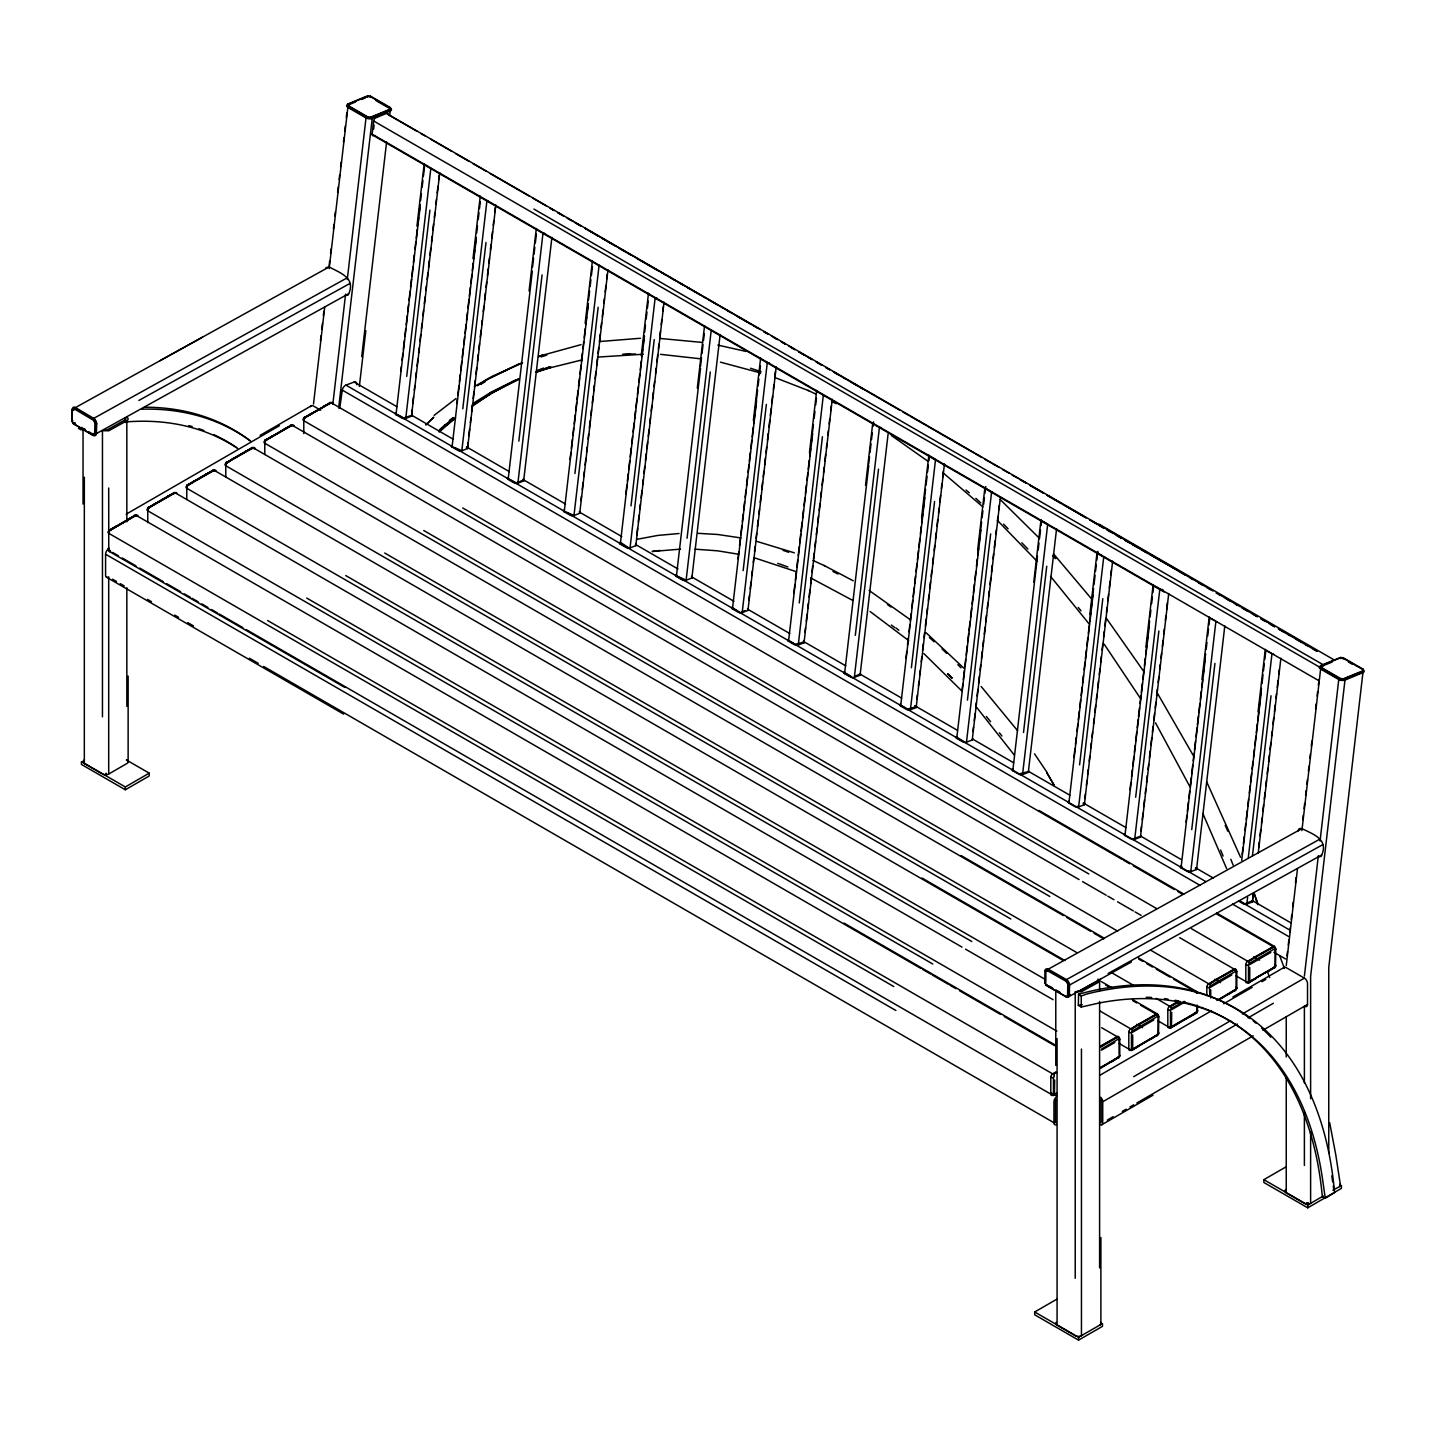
<?xml version="1.0" encoding="UTF-8"?>
<svg xmlns="http://www.w3.org/2000/svg" width="1436" height="1436" viewBox="0 0 1436 1436"><rect width="100%" height="100%" fill="white"/><g stroke="black" fill="none" stroke-linecap="round" stroke-linejoin="round"><path stroke-width="1.5" d="M1044.762 982.852L1044.941 971.023L1047.418 969.605L1067.307 981.039L1068.743 983.588L1068.563 995.417L1066.104 996.835L1046.216 985.401L1044.762 982.852L1045.749 982.314L1045.929 970.485M1067.594 995.974L1067.774 984.127L1066.338 981.578L1067.307 981.039M1045.121 971.059L1045.372 969.838A4.416 2.603 61 0 1 1048.298 969.21L1066.445 979.621A4.416 2.603 61 0 1 1069.515 985.06L1069.353 994.843A4.416 2.603 61 0 1 1066.194 996.692L1048.047 986.281A4.416 2.603 61 0 1 1044.977 980.842M75.462 409.368L75.498 407.555L329.095 266.97C341.553 273.522 356.325 278.351 348.176 295.008L344.927 295.726M1078.58 994.143L1081.254 995.992L1086.926 993.981A482.693 278.692 -60 0 1 1334.565 1192.616L1325.266 1198.27L1322.538 1179.171A468.908 270.722 -60 0 0 1098.073 1003.225L1081.254 1007.049L1078.328 1005.362L1078.58 994.143L1084.234 992.725A482.352 278.494 -60 0 1 1250.271 1018.645M1099.814 1046.629L1117.1 1036.648A2.764 1.598 -60 0 1 1119.057 1037.779A2.764 1.598 0 0 1 1119.757 1039.323L1119.757 1056.214L1099.85 1068.007M1132.699 1034.961L1132.699 1049.034L1131.46 1049.447A2.764 1.598 0 0 1 1128.804 1049.034L1128.804 1032.161A2.764 1.598 -60 0 1 1130.76 1028.768L1156.106 1014.139A2.764 1.598 -60 0 1 1158.062 1015.27A2.764 1.598 0 0 1 1158.78 1016.796L1158.493 1034.082L1130.76 1050.165A2.764 1.598 -60 0 1 1128.804 1049.034L1119.093 1043.433M1206.814 995.561L1206.814 987.106A2.764 1.598 -60 0 1 1208.771 983.732L1234.116 969.085A2.764 1.598 -60 0 1 1236.073 970.215A2.764 1.598 0 0 1 1236.791 971.759L1236.791 988.65L1216.866 1000.461M1249.733 967.397L1249.733 981.488L1248.494 981.901A2.764 1.598 0 0 1 1245.82 981.488L1245.82 964.597A2.764 1.598 -60 0 1 1247.776 961.205L1273.14 946.575A2.764 1.598 -60 0 1 1275.078 947.706A2.764 1.598 0 0 1 1275.796 949.232L1275.527 966.518L1247.776 982.601A2.764 1.598 -60 0 1 1245.82 981.488L1236.109 975.87M72.213 420.497L72.321 409.332L74.636 407.968L94.525 419.797L95.943 422.363L95.584 434.103L93.089 435.449L73.218 423.62L71.8 421.053L72.159 409.332L73.128 408.793M74.008 409.673A2.208 1.292 61 0 0 73.882 410.265L72.321 409.332A4.416 2.603 61 0 1 75.498 407.555L93.681 418.379A4.416 2.603 61 0 1 96.697 423.835L96.392 433.546A4.416 2.603 61 0 1 93.16 435.305L75.031 424.517L75.085 422.705M93.16 435.305L93.214 433.493M94.614 434.641L94.956 422.902L93.555 420.335L73.667 408.506L74.636 407.968M246.382 629.668L1050.793 1094.088A2.764 1.598 0 0 0 1053.45 1094.501L1053.45 1077.61A2.764 1.598 0 0 1 1050.793 1077.197L1050.793 1094.088A2.764 1.598 -60 0 0 1052.732 1095.219L1053.234 1095.417A2.764 1.598 60 0 0 1054.419 1095.058L1054.688 1080.016M1131.46 1049.447L1131.46 1032.556A2.764 1.598 0 0 1 1128.804 1032.161M1158.098 1020.906L1167.809 1026.525A2.764 1.598 0 0 0 1170.484 1026.937L1170.484 1010.047A2.764 1.598 0 0 1 1167.809 1009.634L1167.809 1026.525A2.764 1.598 -60 0 0 1169.766 1027.655L1170.268 1027.871A2.764 1.598 60 0 0 1171.453 1027.494L1177.897 1023.635M1248.494 981.901L1248.494 965.01A2.764 1.598 0 0 1 1245.82 964.597M1164.111 591.991L373.791 135.702A2.764 1.598 -60 0 1 372.139 134.122L373.629 120.983A2.764 1.598 -60 0 1 375.837 117.806L386.464 113.39A2.764 1.598 -60 0 1 388.025 113.965M373.593 129.348L374.096 124.968M1317.997 857.112L1321.21 856.305C1329.054 839.593 1314.586 834.872 1301.896 828.608L1299.49 828.518L1297.803 830.977M320.461 340.565L321.018 335.737M321.79 329.059L322.454 323.387M323.351 315.705L323.854 311.253M329.167 265.409L329.67 261.119M330.567 253.418L331.088 248.966M333.403 228.952L333.924 224.501M334.893 216.028L335.396 211.72M337.639 192.406L338.304 186.68M339.129 179.518L339.632 175.228M340.619 166.648L341.14 162.214M343.455 142.182L343.976 137.73M344.748 131.053L345.358 125.829M346.291 117.716L346.848 112.959M347.889 103.984L347.763 106.623L367.652 118.093L370.578 118.344L390.269 110.249L390.395 109.046L390.395 107.61L370.488 96.122L367.58 95.871L347.889 103.984L347.763 106.623M313.497 404.037L324.698 307.322M329.185 268.64L347.871 107.431A4.416 2.154 6.6 0 1 347.835 104.361L365.803 96.966A4.416 2.154 6.6 0 1 372.014 97.504L390.143 107.969A4.416 2.154 6.6 0 1 390.179 111.057L389.659 115.472M367.436 97.074L367.58 95.871M332.883 403.767L345.591 294.147M347.279 279.481L366.018 117.914L347.871 107.431M367.652 118.093L367.796 116.908L347.907 105.42M370.362 97.307L370.488 96.122M370.578 118.344L370.703 117.16L390.395 109.046M338.645 408.075L372.229 118.434L390.179 111.057M390.269 110.249L390.395 107.61M361.71 356.666L386.589 142.02M359.359 386.392L365.821 330.675M416.943 226.26L424.194 163.776M400.806 371.152L401.308 366.719M402.062 360.203L402.852 353.435M403.336 349.235L404.36 340.458M404.862 336.078L405.688 329.059M406.191 324.626L407.232 315.758M407.662 311.953L408.506 304.683M409.027 300.25L410.05 291.382M410.57 286.949L411.486 279.069M411.863 275.874L412.886 267.024M413.406 262.591L414.286 254.962M414.95 249.29L415.812 241.804M416.225 238.214L417.266 229.347M417.768 224.913L418.612 217.68M419.061 213.838L420.138 204.54M420.604 200.537L421.412 193.573M422.148 187.254L422.938 180.415M423.44 176.179L424.464 167.312M411.97 409.996L412.06 415.919L405.742 418.432A2.764 1.292 8 0 1 401.865 418.038L395.995 414.663L420.174 206.443M406.711 376.394L430.872 168.174M405.742 418.432L429.92 210.159M412.724 403.444L413.514 396.713M414.268 390.269L414.807 385.638M415.794 377.112L416.332 372.337M417.068 366.126L417.876 359.054M418.594 352.951L419.168 347.979M419.94 341.337L420.712 334.696M421.394 328.808L422.004 323.621M422.92 315.633L423.548 310.338M424.32 303.678L425.074 297.037M425.846 290.395L426.366 285.961M427.138 279.32L427.91 272.678M428.538 267.329L429.292 260.742M429.974 254.962L430.746 248.32M431.518 241.679L432.092 236.599M432.864 230.011L433.564 223.944M434.336 217.303L434.911 212.456M435.88 204.02L436.436 199.281M437.172 192.945L437.944 186.303M438.716 179.662L439.236 175.138M411.486 416.26L439.775 172.661M473 258.624L480.252 196.14M456.863 403.534L457.384 399.1M457.887 394.756L458.928 385.799M459.412 381.599L460.22 374.724M460.687 370.65L461.764 361.423M462.212 357.492L463.236 348.715M463.738 344.335L464.582 337.065M465.013 333.367L466.036 324.608M466.538 320.21L467.418 312.689M467.939 308.255L468.962 299.388M469.339 296.103L470.362 287.326M470.864 282.946L471.798 275.012M472.3 270.578L473.162 263.219M473.665 258.821L474.688 250.061M475.136 246.22L476.16 237.353M476.68 232.919L477.488 225.937M478.224 219.618L479.014 212.797M479.498 208.543L480.288 201.83M468.046 442.36L468.136 448.283L461.818 450.796A2.764 1.292 8 0 1 457.94 450.401L452.071 447.027L476.249 238.825M462.787 408.757L486.948 200.555A2.764 1.364 6.5 0 0 487.809 200.914M461.818 450.796L485.996 242.522M468.8 435.826L469.59 429.077M470.326 422.651L470.864 418.002M471.6 411.665L472.408 404.719M473.144 398.508L473.898 391.92M474.472 387.002L475.244 380.361M475.944 374.347L476.698 367.76M477.47 361.172L478.242 354.584M478.834 349.343L479.516 343.617M480.27 337.029L481.042 330.442M481.67 324.985L482.191 320.551M483.214 311.702L483.842 306.299M484.596 299.711L485.368 293.124M486.05 287.326L486.642 282.138M487.414 275.568L488.168 268.981M488.868 262.967L489.443 257.995M490.412 249.684L490.968 244.82M491.74 238.232L492.512 231.645M493.248 225.326L493.787 220.677M494.792 212.025L495.312 207.502M467.562 448.642L495.851 205.043M529.076 291.005L536.328 228.521M523.601 479.175L524.212 480.665L517.893 483.178A2.764 1.292 8 0 1 514.016 482.783L508.147 479.409L532.325 271.189M532.541 267.078L533.564 258.318M534.03 254.208L534.838 247.351M535.341 242.971L536.364 234.194M518.845 441.139L543.023 232.919M517.893 483.178L542.072 274.904M523.637 481.006L551.909 237.407M585.152 323.369L592.404 260.903M570.038 459.502L570.828 452.771M571.331 448.337L572.354 439.47M572.838 435.395L573.646 428.395M574.167 423.961L575.19 415.094M575.71 410.66L576.662 402.511M576.985 399.585L578.026 390.718M578.529 386.302L579.462 378.386M579.965 374.006L580.988 365.229M581.365 361.926L582.388 353.059M582.908 348.625L583.68 341.983M584.201 337.55L585.224 328.682M585.744 324.249L586.588 316.997M587.288 310.966L588.114 303.84M588.563 299.873L589.604 291.023M590.106 286.59L590.914 279.733M591.399 275.515L592.44 266.575M579.677 511.539L580.288 513.029L573.969 515.56A2.764 1.292 8 0 1 570.092 515.147L564.222 511.772L588.401 303.57M574.921 473.503L599.099 265.301A2.764 1.364 6.5 0 0 599.943 265.66M573.969 515.56L598.148 307.268M580.952 500.572L581.472 496.048M582.226 489.586L583.016 482.747M583.752 476.411L584.308 471.672M585.08 465.031L585.852 458.389M586.552 452.268L587.127 447.314M588.096 439.093L588.67 434.031M589.352 428.125L590.214 420.748M590.896 414.95L591.506 409.673M592.278 403.013L593.05 396.372M593.696 390.807L594.325 385.297M595.096 378.655L595.868 372.014M596.64 365.372L597.412 358.731M598.022 353.471L598.704 347.656M599.476 341.014L600.248 334.355M601.02 327.713L601.594 322.741M602.294 316.638L603.066 309.996M603.838 303.355L604.394 298.598M605.166 292.011L605.92 285.423M606.674 278.997L607.195 274.455M579.713 513.388L607.984 269.788M641.228 355.751L648.48 293.267M625.863 494.074L626.886 485.135M627.388 480.916L628.178 474.06M628.699 469.626L629.722 460.776M630.189 456.81L631.194 448.032M631.714 443.652L632.558 436.4M633.061 431.967L634.102 423.099M634.604 418.666L635.52 410.768M635.897 407.591L636.92 398.723M637.44 394.29L638.32 386.643M638.84 382.263L639.756 374.347M640.276 369.914L641.3 361.064M641.802 356.631L642.646 349.379M643.166 344.981L644.118 336.688M644.638 332.254L645.446 325.254M646.182 318.954L646.972 312.097M647.474 307.878L648.246 301.147M635.753 543.921L636.345 545.411L630.045 547.924A2.764 1.292 8 0 1 626.168 547.529L620.298 544.154L644.459 335.934M630.996 505.885L655.175 297.665M630.045 547.924L654.224 339.65M636.776 535.143L637.548 528.412M638.302 521.968L639.056 515.38M639.828 508.793L640.384 504.054M641.102 497.825L641.928 490.771M642.628 484.65L643.202 479.696M643.974 473.054L644.746 466.395M645.428 460.489L646.2 453.902M646.81 448.678L647.582 442.037M648.246 436.347L649 429.759M649.772 423.171L650.4 417.679M651.172 411.037L651.8 405.616M652.572 399.029L653.326 392.441M654.008 386.661L654.601 381.455M655.552 373.378L656.144 368.298M656.898 361.71L657.67 355.123M658.37 349.02L658.945 344.137M659.914 335.737L660.47 330.962M661.206 324.662L661.745 319.995M662.75 311.361L663.27 306.819M635.789 545.77L664.06 302.152M697.304 388.115L704.555 325.649M691.829 576.285L692.421 577.775L686.103 580.306A2.764 1.292 8 0 1 682.244 579.893L676.374 576.518L700.535 368.316M700.517 366.395L701.522 357.636M702.007 353.543L703.03 344.694M703.55 340.26L704.322 333.511M687.072 538.249L711.251 330.047M686.103 580.306L710.281 372.014M691.865 578.134L720.136 334.534M753.379 420.497L760.631 358.013A2.764 1.364 6.5 0 0 761.457 359.054M737.996 558.819L738.786 552.106M739.522 545.662L740.33 538.805M740.796 534.713L741.82 525.935M742.322 521.555L743.148 514.429M743.668 510.013L744.62 501.81M745.122 497.43L745.984 490.071M746.505 485.637L747.528 476.77M748.048 472.336L748.946 464.546M749.323 461.261L750.364 452.394M750.866 447.96L751.746 440.439M752.159 436.885L753.272 427.282M753.703 423.584L754.726 414.735M755.246 410.301L756.072 403.157M756.539 399.226L757.598 390M758.082 385.925L758.872 379.05M759.357 374.85L760.398 365.893M747.905 608.667L748.497 610.156L742.179 612.669A2.764 1.292 8 0 1 738.319 612.274L732.45 608.9L756.61 400.698M743.148 570.63L767.309 362.411A2.764 1.364 6.5 0 0 769.265 362.985M742.179 612.669L766.357 404.396M748.91 599.889L749.448 595.384M750.184 588.904L750.974 582.083M751.728 575.728L752.267 571.007M753.254 562.571L753.81 557.724M754.528 551.586L755.103 546.649M756.054 538.41L756.646 533.366M757.418 526.725L758.19 520.083M758.854 514.267L759.465 509.008M760.236 502.349L761.008 495.707M761.78 489.066L762.552 482.424M763.18 476.949L763.844 471.349M764.616 464.708L765.388 458.066M765.998 452.789L766.662 446.991M767.434 440.349L768.206 433.69M768.978 427.048L769.75 420.407M770.324 415.471L771.096 408.883M771.814 402.69L772.586 396.049M773.358 389.407L773.896 384.74M774.632 378.332L775.422 371.565M747.941 610.515L776.212 366.898M809.455 452.861L816.707 390.395M793.821 593.391L794.862 584.47M795.347 580.234L796.37 571.456M796.872 567.076L797.68 560.112M798.201 555.678L799.224 546.811M799.673 542.97L800.696 534.192M801.037 531.302L802.06 522.435M802.58 518.001L803.496 510.067M803.998 505.687L804.896 498.059M805.399 493.625L806.44 484.776M806.942 480.342L807.822 472.803M808.235 469.267L809.258 460.4M809.778 455.966L810.622 448.696M811.322 442.665L812.148 435.539M812.596 431.59L813.422 424.571M814.14 418.289L814.948 411.414M815.684 405.006L816.474 398.257M803.963 641.048L804.573 642.538L798.254 645.051A2.764 1.292 8 0 1 794.395 644.638L788.526 641.282L812.686 433.062M799.224 602.994L823.384 394.792M798.254 645.051L822.433 436.759M804.986 632.253L805.506 627.747M806.26 621.285L807.05 614.464M807.786 608.11L808.342 603.389M809.06 597.125L809.886 590.106M810.604 583.967L811.358 577.38M811.95 572.39L812.704 565.73M813.476 559.089L814.158 553.219M814.93 546.631L815.54 541.372M816.312 534.73L817.084 528.089M817.73 522.489L818.502 515.901M819.148 510.372L819.92 503.731M820.692 497.071L821.302 491.758M822.074 485.171L822.738 479.355M823.51 472.713L824.102 467.615M824.874 461.028L825.628 454.44M826.346 448.355L826.903 443.455M827.89 435.072L828.392 430.638M829.164 423.997L829.703 419.312M830.708 410.696L831.247 406.137M803.998 642.879L832.288 399.28M865.531 485.242L872.783 422.758A2.764 1.364 6.5 0 0 873.591 423.799M860.631 673.861L860.074 675.261L854.33 677.415A2.764 1.292 8 0 1 850.453 677.02L844.583 673.646L868.762 465.444M868.672 463.972L869.498 456.953M870.001 452.555L871.024 443.796M871.508 439.596L872.298 432.828M873.052 426.295L873.573 421.861M855.3 635.376L879.46 427.174A2.764 1.364 6.5 0 0 881.417 427.731M854.33 677.415L878.509 469.141M860.074 675.261L888.112 433.851M921.589 517.624L928.859 455.14M905.972 658.137L906.744 651.441M907.498 644.979L908.288 638.14M909.024 631.822L909.832 624.857M910.298 620.873L911.124 613.782M911.824 607.715L912.668 600.481M913.099 596.748L914.122 587.97M914.624 583.59L915.486 576.105M916.006 571.672L916.922 563.863M917.424 559.484L918.448 550.706M918.843 547.295L919.866 538.446M920.386 534.012L921.248 526.581M921.661 522.919L922.702 514.07M923.204 509.636L924.048 502.474M924.497 498.561L925.574 489.317M926.04 485.26L927.064 476.393M927.584 471.959L928.374 465.21M928.859 460.884L929.379 456.433M916.114 705.794L916.724 707.284L910.406 709.797A2.764 1.292 8 0 1 906.529 709.402L900.659 706.027L924.838 497.807M911.375 667.758L935.536 459.538L929.666 456.163A2.764 1.364 6.5 0 1 929.092 455.697M910.406 709.797L934.585 501.505M916.886 699.206L917.407 694.719M918.412 686.031L918.95 681.418M919.686 675.046L920.225 670.343M921.212 661.888L921.768 657.06M922.54 650.418L923.312 643.777M924.012 637.728L924.605 632.702M925.376 626.06L926.148 619.419M926.83 613.585L927.423 608.343M928.356 600.41L928.966 595.043M929.738 588.401L930.51 581.76M931.156 576.267L931.802 570.684M932.574 564.043L933.346 557.401M934.118 550.76L934.728 545.518M935.482 538.949L936.164 533.043M936.936 526.384L937.708 519.742M938.48 513.101L939.054 508.2M939.772 502.026L940.544 495.384M941.316 488.743L941.854 484.058M942.626 477.47L943.38 470.882M916.15 707.625L944.439 464.025M977.665 549.988L984.917 487.504A2.764 1.364 6.5 0 0 985.742 488.545L990.14 491.076M962.048 690.501L962.82 683.823M963.323 679.551L964.364 670.522M964.848 666.394L965.656 659.447M966.159 655.013L967.2 646.146M967.702 641.712L968.654 633.509M968.995 630.637L970.018 621.77M970.539 617.336L971.562 608.487M972.082 604.053L972.98 596.227M973.357 592.978L974.398 584.111M974.9 579.677L975.78 572.12M976.444 566.376L977.306 558.963M977.737 555.301L978.58 547.996M979.28 542L980.106 534.838M980.573 530.925L981.596 522.058M982.116 517.642L982.906 510.731M983.66 504.341L984.432 497.574M984.934 493.266L985.706 486.607M972.782 738.607L972.226 740.007L966.482 742.161A2.764 1.292 8 0 1 962.605 741.766L956.735 738.391L980.914 530.189M967.433 700.122L991.612 491.92A2.764 1.364 6.5 0 0 992.473 492.279M966.482 742.161L990.66 533.887M972.962 731.57L973.482 727.083M974.236 720.603L975.026 713.8M975.762 707.427L976.3 702.725M977.072 696.083L977.844 689.442M978.562 683.285L979.388 676.141M980.088 670.109L980.68 665.065M981.452 658.424L982.224 651.782M982.888 645.949L983.498 640.707M984.27 634.066L985.042 627.424M985.706 621.806L986.46 615.218M987.232 608.631L987.878 603.066M988.65 596.407L989.26 591.076M990.032 584.488L990.804 577.9M991.468 572.049L992.24 565.407M993.012 558.766L993.604 553.757M994.304 547.69L995.076 541.049M995.848 534.407L996.404 529.597M997.392 521.106L997.93 516.439M998.666 510.031L999.205 505.454M972.226 740.007L1000.246 498.597M1033.74 582.37L1040.992 519.886M1028.858 770.988L1028.302 772.371L1022.558 774.543A2.764 1.292 8 0 1 1018.68 774.148L1012.811 770.773L1037.456 556.253M1038.192 550.006L1038.982 543.095M1039.502 538.715L1040.508 530.063M1041.01 525.63L1041.531 521.178M1023.509 732.504L1047.688 524.284L1043.29 521.753M1022.558 774.543L1046.736 566.269M1028.302 772.371L1056.573 528.771M1089.816 614.734L1097.068 552.268A2.764 1.364 6.5 0 0 1097.894 553.291L1102.292 555.822M1073.931 757.454L1074.972 748.569M1075.456 744.297L1076.246 737.476M1076.982 731.139L1077.79 724.193M1078.31 719.759L1079.28 711.412M1079.782 707.015L1080.626 699.817M1081.146 695.383L1082.08 687.288M1082.582 682.908L1083.462 675.441M1084.108 669.75L1085.006 662.14M1085.383 658.783L1086.406 650.023M1086.908 645.644L1087.824 637.781M1088.344 633.348L1089.206 625.899M1089.709 621.519L1090.732 612.741M1091.163 608.972L1092.204 600.104M1092.509 597.394L1093.532 588.634M1093.999 584.596L1095.058 575.477M1095.542 571.295L1096.332 564.51M1096.835 560.22L1097.858 551.37M1084.916 803.352L1084.377 804.752L1078.633 806.924A2.764 1.292 8 0 1 1074.756 806.511L1068.887 803.137L1093.047 594.935M1079.585 764.867L1103.763 556.665A2.764 1.364 6.5 0 0 1104.607 557.024M1078.633 806.924L1102.812 598.632M1084.844 798.524L1085.365 794.054M1086.37 785.348L1086.908 780.753M1087.644 774.363L1088.201 769.696M1089.188 761.206L1089.745 756.395M1090.714 748.03L1091.288 743.112M1091.988 737.045L1092.563 732.037M1093.514 723.87L1094.106 718.754M1094.878 712.094L1095.65 705.453M1096.314 699.727L1096.942 694.378M1097.714 687.736L1098.486 681.095M1099.258 674.453L1099.886 668.996M1100.658 662.409L1101.304 656.737M1102.076 650.095L1102.848 643.454M1103.62 636.794L1104.212 631.678M1104.912 625.719L1105.684 619.078M1106.456 612.436L1107.012 607.518M1107.784 600.93L1108.556 594.342M1109.274 588.078L1110.046 581.436M1110.818 574.795L1111.356 570.2M1084.377 804.752L1112.649 561.153M1145.892 647.115L1153.144 584.631M1130.006 789.818L1130.778 783.159M1131.532 776.661L1132.322 769.858M1132.807 765.711L1133.83 756.934M1134.386 752.123L1135.158 745.481M1135.679 741.048L1136.702 732.198M1137.222 727.765L1138.156 719.669M1138.497 716.672L1139.52 707.822M1140.04 703.389L1140.956 695.545M1141.333 692.314L1142.356 683.446M1142.877 679.013L1143.9 670.145M1144.42 665.712L1145.282 658.28M1145.695 654.636L1146.736 645.769M1147.238 641.336L1148.082 634.156M1148.782 628.053L1149.608 620.998M1150.074 616.977L1150.882 610.049M1151.618 603.676L1152.408 596.891M1152.911 592.601L1153.682 585.924M1140.992 835.734L1140.453 837.134L1134.691 839.288A2.764 1.292 8 0 1 1130.832 838.893L1124.962 835.519L1149.123 627.299M1135.661 797.249L1159.839 589.029L1155.424 586.498M1134.691 839.288L1158.87 631.014M1140.92 830.888L1141.44 826.418M1142.212 819.776L1142.984 813.135M1143.72 806.745L1144.528 799.852M1145.264 793.57L1145.82 788.777M1146.52 782.602L1147.346 775.476M1148.064 769.427L1148.638 764.419M1149.41 757.759L1150.182 751.118M1150.864 745.266L1151.726 737.835M1152.39 732.109L1153.018 726.76M1153.79 720.118L1154.562 713.477M1155.19 707.948L1155.836 702.401M1156.608 695.76L1157.38 689.1M1158.152 682.459L1158.762 677.218M1159.696 669.176L1160.216 664.742M1160.988 658.101L1161.562 653.075M1162.334 646.487L1163.034 640.384M1163.806 633.743L1164.363 628.914M1165.35 620.442L1165.906 615.739M1166.642 609.367L1167.414 602.725M1140.453 837.134L1168.725 593.517M1201.968 679.479L1209.22 617.013A2.764 1.364 6.5 0 0 1210.045 618.036L1214.443 620.567M1186.082 822.2L1186.854 815.522M1187.357 811.232L1188.398 802.239M1188.882 798.075L1189.69 791.146M1190.157 787.125L1191.234 777.863M1191.683 773.968L1192.706 765.191M1193.208 760.811L1194.052 753.487M1194.483 749.843L1195.506 741.084M1196.008 736.686L1197.032 727.926M1197.409 724.677L1198.432 715.81M1198.809 712.579L1199.832 703.802M1200.334 699.422L1201.268 691.452M1201.77 687.018L1202.632 679.695M1203.314 673.717L1204.158 666.537M1204.66 662.158L1205.63 653.775M1206.15 649.341L1206.958 642.413M1207.694 636.058L1208.484 629.255M1208.968 624.965L1209.758 618.306M1197.068 868.116L1196.529 869.498L1190.767 871.67A2.764 1.292 8 0 1 1186.908 871.257L1181.038 867.882L1205.199 659.68M1191.736 829.613L1215.897 621.411A2.764 1.364 6.5 0 0 1216.759 621.77M1190.767 871.67L1214.946 663.378M1196.529 869.498L1224.8 625.899M1258.044 711.861L1265.295 649.377M1242.158 854.564L1242.93 847.904M1243.432 843.614L1244.222 836.829M1244.958 830.457L1245.766 823.528M1246.233 819.489L1247.238 810.73M1247.758 806.332L1248.584 799.152M1249.284 793.175L1250.128 785.851M1250.559 782.225L1251.582 773.448M1252.084 769.068L1252.964 761.493M1253.484 757.059L1254.364 749.341M1254.884 744.943L1255.908 736.183M1256.303 732.683L1257.326 723.816M1257.685 720.836L1258.708 712.059M1259.139 708.307L1260.162 699.44M1260.682 695.006L1261.454 688.365M1262.011 683.554L1263.034 674.794M1263.5 670.648L1264.29 663.827M1264.811 659.447L1265.834 650.67M1241.727 860.397L1261.275 692.062M1248.315 857.615L1271.973 653.775L1267.575 651.262M1238.568 901.108L1242.984 903.639A2.764 1.292 8 0 0 1246.843 904.034L1247.615 897.392M1252.443 855.802L1271.022 695.76M1252.82 897.841L1253.323 893.389M1258.672 847.348L1259.246 842.447M1260.018 835.806L1260.718 829.775M1261.472 823.187L1262.064 818.089M1262.836 811.448L1263.608 804.788M1264.29 799.044L1265.044 792.457M1265.816 785.869L1266.444 780.43M1267.216 773.789L1267.844 768.314M1268.616 761.726L1269.388 755.139M1270.034 749.43L1270.806 742.789M1271.578 736.13L1272.099 731.714M1272.942 724.408L1273.714 717.82M1274.414 711.771L1275.186 705.13M1275.958 698.488L1276.514 693.66M1277.25 687.413L1278.04 680.502M1278.776 674.13L1279.314 669.517M1246.843 904.034L1252.587 901.88L1253.628 893.012M1258.241 853.163L1280.876 658.262M1286.997 955.855L1287.5 951.565M1288.236 945.121L1288.828 940.024M1289.725 932.233L1290.228 927.943M1291.233 919.363L1291.718 915.055M1292.705 906.601L1293.226 902.149M1295.452 882.853L1296.062 877.647M1302.775 819.705L1303.296 815.253M1304.067 808.576L1304.66 803.406M1305.611 795.203L1306.168 790.518M1306.904 784.074L1307.424 779.604M1308.393 771.204L1308.968 766.232M1309.901 758.316L1310.386 754.026M1311.301 746.181L1311.876 741.138M1315.609 708.917L1316.202 703.855M1317.117 696.047L1317.602 691.739M1318.356 685.313L1319.038 679.354M1320.51 666.789L1320.653 665.586L1340.344 657.491L1343.252 657.742L1363.141 669.212L1363.015 671.851L1343.324 679.964L1340.416 679.713L1320.528 668.225L1320.51 666.789L1332.321 661.924M1286.243 965.656L1297.462 868.942M1301.896 830.636L1320.635 669.05A4.416 2.154 6.6 0 1 1320.599 665.981L1338.549 658.585M1320.528 668.225L1320.653 665.586M1340.201 658.675L1340.344 657.491M1304.391 976.121L1318.338 855.766M1320.043 841.101L1338.765 679.533L1320.635 669.05M1340.416 679.713L1340.56 678.528L1320.653 667.04M1343.109 658.927L1343.252 657.742M1343.324 679.964L1343.468 678.761L1363.159 670.666M1339.914 658.244A4.416 2.154 6.6 0 1 1344.76 659.124L1362.89 669.589A4.416 2.154 6.6 0 1 1362.926 672.658L1344.976 680.054L1310.619 976.372L1310.619 1098.755M1363.141 669.212L1363.015 671.851M1362.926 672.658L1328.767 967.397L1328.767 1153.09M893.784 986.55L108.759 533.312A2.764 1.598 0 0 1 108.759 531.069L136.061 515.291L921.104 968.546M1119.057 1056.932L1100.407 1068.366M1132.699 1049.034L1132.448 1050.021A2.764 1.598 60 0 1 1131.263 1050.38L1130.76 1050.165M1158.062 1034.405L1131.263 1050.38L1156.608 1035.751A2.764 1.598 60 0 0 1157.793 1035.374M1171.704 1012.452L1171.453 1027.494M1197.66 1007.139L1196.798 1012.865L1170.268 1027.871L1195.614 1013.224A2.764 1.598 60 0 0 1196.798 1012.865M1236.073 989.368L1218.5 1000.21M1249.733 981.488L1249.464 982.457A2.764 1.598 60 0 1 1248.279 982.816L1247.776 982.601M1275.078 966.841L1248.279 982.816L1251.995 980.16M339.722 408.488L342.289 390.125A4.416 2.549 -60 0 1 345.914 385.117L354.171 382.03L396.839 406.675M1298.341 830.672L1298.682 829.398M1329.664 1122.665L1335.731 1154.526L1340.47 1185.346L1339.68 1186.567M1119.757 1039.323L1119.057 1040.041L1118.788 1038.749A2.764 1.598 60 0 0 1117.603 1037.025L1117.1 1036.648M1158.78 1016.796L1158.062 1017.514L1157.793 1016.239A2.764 1.598 60 0 0 1156.608 1014.498L1156.106 1014.139M1236.791 971.759L1236.073 972.477L1235.822 971.203A2.764 1.598 60 0 0 1234.637 969.462L1234.116 969.085M1275.796 949.232L1275.078 949.95L1274.827 948.675A2.764 1.598 60 0 0 1273.642 946.934L1273.14 946.575M466.592 448.086L466.574 447.152M621.232 542.862L628.088 547.457M859.5 674.274L855.264 676.141M1083.39 804.196L1083.372 803.262M1181.972 866.608L1181.99 867.524M1195.542 868.942L1195.524 868.008M1252.013 900.893L1245.874 903.477M116.298 526.025L110.195 529.722A2.764 1.598 60 0 0 108.813 530.512L134.176 515.883A2.764 1.598 60 0 1 135.558 515.075L110.698 529.938A2.764 1.598 -60 0 0 108.759 533.312M176.951 493.356A2.764 1.598 -60 0 0 175.066 492.781L149.2 507.195A2.764 1.598 60 0 0 147.818 508.003L147.764 508.541A2.764 1.598 0 0 0 147.764 510.785L932.79 964.023M1063.089 960.433L214.072 470.254L188.206 484.686A2.764 1.598 60 0 0 186.842 485.476L186.77 486.014A2.764 1.598 0 0 0 186.77 488.276L971.795 941.513M1063.322 915.522L253.077 447.727L227.229 462.159A2.764 1.598 60 0 0 225.847 462.948L225.775 463.505A2.764 1.598 0 0 0 225.775 465.749L1010.8 918.986M1079.064 879.568L292.082 425.218L266.234 439.631A2.764 1.598 60 0 0 264.852 440.439L264.78 440.978A2.764 1.598 0 0 0 264.78 443.239L1049.806 896.459M1121.947 859.284L331.088 402.69L305.24 417.122A2.764 1.598 60 0 0 303.858 417.912L303.786 418.45A2.764 1.598 0 0 0 303.786 420.712L1088.829 873.95M1100.191 1067.81L1117.603 1058.26A2.764 1.598 60 0 0 1118.788 1057.901M1150.523 1039.449L1156.106 1035.535A2.764 1.598 -60 0 0 1157.793 1033.435M1189.529 1016.921L1195.111 1013.008M1218.877 999.528L1234.637 990.696A2.764 1.598 60 0 0 1235.822 990.337M1256.231 977.719L1272.063 968.923M325.9 267.706L329.095 266.97M426.277 424.535L433.762 417.176L425.792 424.948M439.093 432.021L453.758 419.42M439.56 429.723L444.424 425.307M439.488 431.051L449.001 422.489M166.917 496.784L147.818 508.003L174.564 492.566A2.764 1.598 60 0 0 173.182 493.356L166.917 496.784L173.11 493.894A2.764 1.598 0 0 1 174.348 493.499M205.94 474.257L186.842 485.476L213.569 470.039A2.764 1.598 60 0 0 212.187 470.829L205.94 474.257L212.115 471.385A2.764 1.598 0 0 1 216.028 471.385A2.764 1.598 -60 0 0 214.072 470.254L186.77 486.014L186.77 499.531M232.255 459.071L252.574 447.511A2.764 1.598 60 0 0 251.192 448.319L225.847 462.948L229.993 461.064M269.017 438.536L291.58 425.002A2.764 1.598 60 0 0 290.198 425.792L264.852 440.439L267.617 439.165M1075.223 1278.327L1075.223 991.648L1081.452 991.72L1099.599 981.668L1100.532 978.903M448.66 423.297L446.47 425.056L454.512 418.576M450.473 420.102L453.614 417.571L450.689 419.904M434.085 415.399L455.948 398.562M449.36 421.053L452.771 418.468M1055.729 1072.315L1053.234 1074.182L267.706 620.585M313.694 412.509L320.695 408.704M453.273 419.097L444.675 425.343L455.553 417.84M1055.729 1093.658L1053.234 1095.417L1056.537 1093.622M326.349 405.257L329.203 403.283A2.764 1.598 60 0 1 330.585 402.475L303.858 417.912L312.24 413.586M480.557 384.094L487.701 379.176L518.935 363.972M449.432 420.407L453.058 417.894M471.888 406.567L493.679 391.561L518.163 379.427L493.679 391.561L472.48 405.239L497.664 389.641L504.808 385.943L492.458 392.71L518.396 379.409M1118.788 1038.749L1101.466 1049.16M1157.793 1016.239L1132.448 1030.868L1131.46 1032.556M1235.822 971.203L1210.458 985.832L1209.489 987.519A2.764 1.598 0 0 1 1206.814 987.106M1274.827 948.675L1249.464 963.305L1248.494 965.01M477.506 385.674L487.701 379.176L521.645 362.877M473.611 403.049L489.82 392.979L516.224 379.876L489.82 392.979M1252.587 901.88L1253.143 900.48M474.867 386.23L492.745 376.088L522.596 362.787M155.303 503.498L149.703 507.411A2.764 1.598 -60 0 0 147.764 510.785M194.309 480.97L188.726 484.901A2.764 1.598 -60 0 0 186.77 488.276M233.314 458.461L227.732 462.374A2.764 1.598 -60 0 0 225.775 465.749M272.319 435.934L266.737 439.847A2.764 1.598 -60 0 0 264.78 443.239M311.325 413.406L305.742 417.337A2.764 1.598 -60 0 0 303.786 420.712M1111.5 1061.976L1117.1 1058.045A2.764 1.598 -60 0 0 1117.603 1057.686M1228.534 994.412L1234.116 990.481A2.764 1.598 -60 0 0 1234.637 990.122M1267.539 971.885L1273.642 968.187A2.764 1.598 60 0 0 1274.827 967.81M1132.448 1050.021L1138.892 1046.162M1249.464 982.457L1255.926 978.598M260.096 435.377L311.289 405.832M126.153 514.196L279.356 425.756M108.759 531.069L136.061 515.291A2.764 1.598 -60 0 1 138 516.421M84.329 477.165L84.329 763.557L102.459 774.04A4.416 2.549 0 0 0 108.705 774.04L126.835 763.557A4.416 2.549 0 0 0 126.835 759.967M125.327 786.964L149.218 773.16L149.218 775.978L125.327 789.782L81.439 764.437L81.439 761.619L125.327 786.964L125.327 789.782M1055.55 1072.189L1052.732 1073.823A2.764 1.598 -60 0 0 1050.793 1077.197M1100.407 1047.329L1117.603 1037.025L1100.191 1046.413M1180.015 1001.359L1170.268 1006.618L1156.159 998.397M1184.233 1001.359L1171.453 1008.359L1170.484 1010.047M1101.376 1050.237L1114.821 1042.482M1132.699 1032.161L1153.826 1019.955M1171.704 1009.634L1185.149 1001.861M1210.727 987.106L1231.855 974.918M1249.733 964.597L1270.86 952.391M1052.732 1095.219L1056.573 1092.993M1169.766 1027.655L1197.068 1011.877M1232.842 996.997L1284.035 967.433M1100.425 1074.954L1211.392 1010.872M1223.669 1003.782L1252.12 987.358M1261.867 981.721L1265.744 979.496M1133.722 1076.659L1230.688 1020.673M1242.337 1013.96L1304.391 978.131A4.416 2.549 60 0 1 1307.514 983.534L1307.514 1004.482A4.416 2.549 60 0 1 1304.391 1006.277M1100.748 1124.927A4.416 2.549 60 0 0 1102.722 1122.719L1102.722 1101.771L1237.347 1024.047M1248.171 1017.801L1273.373 1003.243M1107.353 1120.044L1113.169 1116.687M1122.342 1111.374L1126.147 1109.184M1129.935 1106.994L1133.722 1104.805M1136.845 1103.01L1253.215 1035.823M1262.908 1030.24L1307.514 1004.482M1101.807 1124.729L1153 1095.183M1034.692 1311.983L1078.58 1337.311L1102.471 1323.525L1102.471 1326.343L1078.58 1340.129L1034.692 1314.802L1034.692 1311.983L1056.752 1299.239M1332.931 1190.211L1341.403 1185.58L1341.403 1188.398L1307.747 1207.82L1263.86 1182.474L1263.86 1179.674L1286.297 1166.714M1263.86 1179.674L1307.747 1205.001L1323.328 1196.008M71.8 421.053L72.769 420.515M73.218 423.62L74.187 423.081M347.243 277.794L93.681 418.379L93.627 420.174L94.525 419.797M94.956 422.902L95.943 422.363M138.879 400.447L349.863 283.484M93.089 435.449L348.535 293.752M126.835 417.176A4.416 2.531 0.1 0 1 126.853 420.748L108.705 430.8L102.459 430.674L102.459 716.815M480.737 384.256L485.009 381.868M1044.941 971.023L1301.896 828.608M1046.216 985.401L1047.185 984.863M1066.445 979.621L1320.061 839.037M1067.774 984.127L1068.743 983.588M1069.515 985.06L1322.736 844.673M1066.104 996.835L1070.107 994.52M1108.161 973.428L1321.551 855.048M1068.402 996.907L1131.46 961.958M160.042 360.687L202.332 337.281M1056.537 1072.477L1053.234 1074.182A2.764 1.598 60 0 1 1054.419 1075.923L1053.45 1077.61M1171.704 1026.525L1170.484 1026.937M1054.688 1094.088L1053.45 1094.501M518.306 379.266L511.252 382.335L518.683 379.104M349.72 104.361L355.625 101.938M361.531 99.497L365.48 97.881M1359.371 672.587L1343.414 679.156A2.208 1.077 6.6 0 1 1340.309 678.887M538.59 356.702L542.593 355.177L538.554 356.631M537.764 370.291L543.652 368.047M535.843 372.391L551.137 367.203L537.567 371.637M535.808 372.175L549.521 366.988M410.516 415.704L403.803 417.966L396.964 414.304M516.906 482.622L522.668 480.45M741.209 612.113L745.033 610.677M803.029 642.323L795.347 644.279M915.181 707.068L907.498 709.025M1027.314 771.814L1019.632 773.789M1133.722 838.732L1139.466 836.56M543.777 369.106L549.557 366.97M541.121 356.936L546.793 355.087M538.715 356.29L580.988 344.658M543.688 369.411L582.388 359.826M637.01 539.326L657.67 535.448L679.031 533.51M324.913 406.262L322.956 406.711L329.149 403.821A2.764 1.598 0 0 1 331.088 403.354M283.951 429.22L290.144 426.348A2.764 1.598 0 0 1 292.082 425.882M244.946 451.748L251.138 448.858A2.764 1.598 0 0 1 255.034 448.858A2.764 1.598 -60 0 0 253.077 447.727L225.775 463.505L225.775 477.003M127.912 519.311L134.104 516.421A2.764 1.598 0 0 1 137.443 516.17M1078.328 1005.362L1082.295 1004.679M599.368 341.553L640.438 338.268M660.075 550.437L652.141 551.496L680.52 549.126M597.52 357.097L643.382 354.225M460.83 450.24L454.494 447.511M572.982 514.985L566.646 512.257M685.134 579.731L677.325 576.159M1076.677 806.458L1077.646 806.35M1189.798 871.096L1187.859 870.898M630.583 354.136L622.578 354.477L635.322 353.956M697.77 533.312L717.659 534.479L740.868 537.926M659.627 338.411L702.563 342.45M694.97 549.162L717.749 550.832L738.463 554.224M367.796 116.908L370.703 117.16M1340.56 678.528L1343.468 678.761M660.452 354.333L701.163 358.874M717.838 345.089L746.002 351.425M756.287 541.228L794.359 552.842M720.441 362.159L760.721 372.983M754.959 557.994L795.526 571.42M515.955 482.711L509.116 479.05M1131.783 838.534L1132.753 838.821M750.525 368.244L761.044 371.655M775.44 377.758L808.594 390.646M783.015 550.329L788.633 552.304M777.738 563.325L787.861 566.933M104.02 429.813L107.144 429.885L125.273 419.833A2.208 1.274 0.1 0 0 125.74 418.432M1273.642 968.187L1273.14 967.972A2.764 1.598 -60 0 0 1274.109 967.11M824.013 565.443L853.235 580.79M812.973 560.471L824.623 565.73M810.73 577.954L852.948 600.535M807.947 390.359L816.043 394.164M832.252 401.775L836.29 403.678M1325.266 1198.27L1322.341 1196.87A468.908 270.722 -60 0 0 1205.702 1008.987M832.934 571.51L838.068 574.005M627.155 252.88L630.996 255.105M636.794 258.426L657.993 270.596M661.852 272.822L665.712 275.03M669.553 277.238L675.351 280.558M679.192 282.784L683.051 284.992M686.911 287.2L700.409 294.954M1099.402 525.558L1103.261 527.766M1107.12 529.974L1110.979 532.2M1116.759 535.52L1120.618 537.728M1128.319 542.162L1124.46 539.936L1130.67 543.598M1137.958 547.69L1132.178 544.37L1148.136 553.704M1141.817 549.898L1145.677 552.124M1149.536 554.332L1178.453 570.936L1149.536 554.242M427.946 166.486L425.002 164.799A2.764 1.364 6.5 0 1 424.428 164.332M739.271 611.915L732.988 608.038M789.477 640.905L793.875 643.436M851.422 676.661L845.14 672.784M901.629 705.668L906.026 708.181M963.574 741.407L957.291 737.548M1239.537 900.749L1243.935 903.28M1046.431 970.144L1066.409 981.452A2.208 1.292 61 0 1 1067.953 984.163L1067.81 993.945A2.208 1.292 61 0 1 1067.684 994.556M1048.998 985.904L1052.606 987.986M1056.232 990.05L1059.84 992.132M375.783 100.448L390.251 108.795M1348.53 662.068L1352.156 664.15M1098.953 524.122L1334.098 659.878M386.464 113.39L1176.766 569.679M388.133 114.647L417.05 131.34M420.91 133.566L424.769 135.792M430.549 139.13L451.748 151.372M455.607 153.598L469.087 161.388M472.947 163.614L486.445 171.405M490.304 173.63L528.843 195.888M532.702 198.114L546.201 205.904M557.76 212.582L563.666 216.01L557.76 212.618M567.399 218.146L573.377 221.611M575.118 222.598L581.149 226.098M705.417 297.898L584.757 228.162L598.238 236.114M709.312 300.142L722.9 308.004M726.778 310.248L730.673 312.492M736.489 315.848L750.077 323.71M753.972 325.954L757.849 328.198M763.683 331.554L767.56 333.798M771.437 336.042L777.271 339.417M781.148 341.66L785.025 343.904M788.92 346.148L794.736 349.504M798.631 351.748L812.22 359.61L808.342 357.42M829.703 369.698L825.808 367.454L829.541 369.698M833.58 371.942L839.396 375.317M843.291 377.56L856.879 385.404M860.756 387.648L899.6 410.086M902.795 411.97L909.311 415.704M910.514 416.422L926.776 425.792M927.853 426.402L934.549 430.279M935.572 430.836L944.26 435.898M945.211 436.4L974.129 453.04M975.331 453.848L981.829 457.474M985.042 459.448L991.468 463.038M992.797 463.936L999.187 467.472M1002.507 469.554L1008.826 473.018M1012.218 475.154L1018.465 478.565M1019.991 479.66L1026.166 483.017L1020.386 479.678M1029.702 485.26L1043.523 493.033M1047.167 495.366L1086.011 517.804M1089.78 519.742L1103.476 527.892M1107.12 529.758L1113.187 533.51M1114.839 534.21L1120.96 537.997M1179.207 571.654L1185.041 575.01M1188.918 577.254L1192.795 579.498M1198.629 582.872L1202.506 585.116M1206.402 587.36L1210.279 589.604M1216.095 592.96L1219.99 595.204M1223.867 597.448L1229.701 600.822M1233.578 603.066L1237.455 605.31M1241.35 607.554L1247.166 610.91M1251.061 613.154L1256.877 616.529M1260.772 618.772L1264.649 621.016M1268.526 623.26L1274.36 626.617M1278.237 628.86L1289.887 635.592M1295.721 638.966L1307.37 645.697M1313.186 649.054L1317.081 651.298M533.905 209.064L1324.207 665.335A2.764 1.598 -60 0 0 1323.471 665.801M373.629 120.983L1320.079 667.417M1322.179 668.422L1338.496 677.846M372.139 134.122L1318.589 680.538M412.006 415.417L453.076 439.147M466.664 446.973L509.331 471.618M522.901 479.445L565.569 504.09M579.139 511.916L621.806 536.561M635.394 544.388L678.007 568.997M691.506 576.787L733.904 601.271M747.402 609.061L789.8 633.545M803.298 641.336L845.714 665.819M860.361 674.274L901.611 698.093M914.66 705.632L957.507 730.368M972.836 739.217L1013.565 762.731M1028.822 771.545L1069.82 795.203M1083.39 803.047L1126.057 827.674M1140.633 836.093L1181.11 859.464M1195.883 867.99L1213.33 878.06M1252.12 900.462L1290.982 922.899M345.914 385.117L1205.612 881.471M1239.986 901.305L1290.425 930.438M342.289 390.125L1200.065 885.366M1232.483 904.088L1288.738 936.559M1039 810.46L1183.785 894.054M1216.597 913.009L1274.504 946.432M1123.508 860.2L1129.701 863.772M1133.237 865.8L1174.289 889.512M1177.933 891.612L1182.043 893.982M1216.795 914.05L1275.078 947.706L1275.078 964.597A2.764 1.598 -60 0 1 1274.504 966.518M1273.947 952.283L1285.597 958.997M320.749 410.229L313.497 406.047A4.416 2.549 60 0 0 310.589 406.639M1304.391 978.131L1286.243 967.667A4.416 2.549 60 0 0 1283.353 968.259M1253.7 956.753L1259.569 960.128M462.751 507.985L1156.68 908.611M1191.431 928.679L1248.279 961.582A2.764 1.598 60 0 1 1249.464 963.305M1082.564 881.596L1106.205 895.238M1107.82 896.172L1113.959 899.708M1117.549 901.79L1133.345 910.909M1135.032 911.878L1141.099 915.378M1179.728 937.69L1236.073 970.215L1236.073 987.106A2.764 1.598 -60 0 1 1235.822 988.381M1214.694 979.262L1220.564 982.655M423.746 530.494L1117.675 931.138M1150.469 950.076L1209.274 984.109A2.764 1.598 60 0 1 1210.458 985.832M960.989 855.515L1103.835 937.977M1138.586 958.045L1196.493 991.486M1066.876 917.568L1090.462 931.192M1094.088 933.274L1103.799 938.893M1138.766 959.086L1142.787 961.402M1146.538 963.574L1152.48 967.002M1156.267 969.174L1169.927 977.072M1173.75 979.28L1197.068 992.743A2.764 1.598 0 0 1 1197.498 993.066M1175.689 1001.789L1179.602 1004.051M384.722 553.022L1076.713 952.535M1111.464 972.603L1134.871 986.101M921.984 878.024L1064.83 960.505M1101.502 981.685L1113.08 988.363M1132.394 999.51L1157.488 1013.995M1105.594 984.97L1109.597 987.286M1132.807 1000.677L1136.738 1002.956M1140.579 1005.164L1158.062 1015.27L1158.062 1031.587M1136.684 1024.317L1142.535 1027.691M345.717 575.549L1045.462 979.532M1099.743 1010.872L1131.263 1029.145A2.764 1.598 60 0 1 1132.448 1030.868M78.513 428.413L80.954 429.831A468.908 270.722 -60 0 1 84.76 428.843M962.048 947.132L175.066 492.781L147.764 508.541L147.764 522.614M965.548 949.16L1053.144 999.725M1101.609 1027.709L1119.057 1037.779L1119.057 1054.114M306.712 598.058L1056.86 1031.156M843.955 923.079L1056.304 1045.659M922.648 969.426L930.797 974.129M932.359 975.044L948.245 984.198M949.86 985.132L955.981 988.686M959.571 990.75L1000.569 1014.426M1004.267 1016.544L1054.85 1045.749M1286.243 1189.259A4.416 2.549 0 0 0 1286.243 1192.867L1304.391 1203.35A4.416 2.549 0 0 0 1310.619 1203.35L1310.619 1132.142M1051.26 1092.993L1057.075 1096.368M112.636 552.447L118.47 555.822M122.329 558.048L135.971 565.91M139.777 568.117L163.166 581.616M166.917 583.788L180.649 591.722M184.364 593.858L190.378 597.322M192.119 598.327L198.15 601.81M201.812 603.928L207.861 607.428M211.505 609.528L217.572 613.028M219.241 613.998L242.828 627.622M109.316 551.46L344.837 687.431M108.705 548.821A4.416 2.549 -60 0 0 105.582 554.224L895.902 1010.513M112.564 579.211L116.478 581.454M120.265 583.662L124.232 585.942M147.531 599.404L151.426 601.648M174.725 615.093L178.602 617.336M187.739 622.614L193.519 625.952M249.415 658.226L258.229 663.306M263.65 666.43L1053.952 1122.719A4.416 2.549 -60 0 0 1055.927 1124.927M106.497 577.2L343.599 714.087M126.332 759.949L149.218 773.16M1056.142 1322.359A4.416 2.549 0 0 0 1057.075 1325.177L1075.223 1335.659A4.416 2.549 0 0 0 1081.452 1335.659L1081.452 1049.034M1180.374 572.049L1188.093 576.518M1191.934 578.762L1205.432 586.57M1209.292 588.814L1213.133 591.04M1218.931 594.396L1222.772 596.622M1226.631 598.866L1232.411 602.205M1236.27 604.448L1240.13 606.674M1243.971 608.918L1249.769 612.257M1253.61 614.5L1257.469 616.726M1261.329 618.97L1267.108 622.309M1270.968 624.552L1274.809 626.778M1278.668 629.022L1284.448 632.361M1288.307 634.604L1301.806 642.413M1305.647 644.656L1317.225 651.352M704.268 297.162L717.749 304.971M721.608 307.214L760.165 329.526M764.006 331.752L767.865 333.996M773.645 337.334L777.504 339.578M781.364 341.804L785.223 344.03M791.003 347.386L794.844 349.612M798.703 351.838L804.483 355.195M833.401 371.924L844.96 378.619M850.74 381.976L862.318 388.671M1030.025 485.278L1043.505 493.104M1047.365 495.348L1060.863 503.174M1064.722 505.418L1085.921 517.714M1089.762 519.958L1097.481 524.427M567.399 218.218L571.259 220.462M575.1 222.688L580.898 226.044M602.097 238.358L615.577 246.184M619.437 248.428L625.216 251.785M96.697 423.835L95.135 422.902A2.208 1.292 61 0 0 94.202 420.64M94.83 432.613L96.392 433.546M81.421 427.389L85.029 429.543M88.655 431.697L92.263 433.834M869.103 590.447L910.155 619.616M891.325 435.467L927.728 461.118M870.072 611.503L908.737 640.618M887.412 604.502L890.966 606.997M110.195 550.957L110.698 551.334A2.764 1.598 -60 0 1 108.759 550.203L108.705 488.007M891.361 625.037L894.718 627.586M943.38 473.09L982.834 506.854M1339.662 1184.305L1340.47 1185.346M895.974 627.981L898.864 630.26M1098.037 979.011L1098.037 980.77L1079.89 990.822A2.208 1.292 0.7 0 1 1077.449 991.073M966.015 490.017L969.3 492.781M926.094 632.755L964.059 668.35M929.379 637.584L934.118 641.748M923.887 653.631L962.299 691.434M1000.21 499.513L1038.964 537.836M975.852 498.328L980.734 502.887M997.482 520.496L1037.187 561.404M942.016 648.946L946.737 653.38M948.855 674.902L951.853 677.864L949.16 675.171M947.796 673.825L951.799 677.828M957.848 664.653L960.989 667.812M1003.549 524.122L1008.108 528.789M1021.804 542.79L1027.871 549.001M947.796 673.987L951.799 678.241M1052.929 555.535L1055.729 558.64L1052.857 555.517M1053.539 553.865L1091.719 599.081M1050.613 576.464L1089.439 624.319M981.165 686.498L1017.693 730.816M976.767 707.517L1014.355 755.139M986.317 716.438L990.589 721.662M1078.256 607.446L1081.021 610.838M999.384 732.809L1001.897 736.004M1106.223 618.072L1143.882 671.635M1104.104 644.064L1140.489 698.47M1034.53 753.864L1047.023 772.406M1156.931 692.403L1193.944 756.664M1155.513 722.846L1189.816 786.551M1206.689 781.848L1240.578 857.292M1202.865 813.53L1226.649 868.654M1225.213 825.287L1227.816 831.247M1220.69 850.076L1223.095 856.053M1230.814 859.284L1233.147 865.136M1279.907 956.322L1284.43 968.492M1267.432 971.616L1269.639 977.557M1256.374 900.731L1257.756 904.698M1254.238 893.659L1257.739 903.782M1257.828 904.07L1254.31 893.928M1045.372 969.838L1045.677 970.736M1331.8 1175.887L1332.68 1181.918M1333.254 1185.921L1333.829 1189.941M1209.489 987.519L1209.83 995.902M1307.747 1205.001L1307.747 1207.82M1304.391 1007.3L1304.391 1083.049M1304.391 1112.003L1304.391 1165.476M1286.243 1016.885L1286.243 1056.986M1286.243 1077.036L1286.243 1192.867M1210.727 989.925L1210.727 997.966M1197.068 1005.038L1197.068 1009.634A2.764 1.598 -60 0 1 1196.996 1010.244M1100.891 1237.491L1100.891 1323.382M1099.599 981.668L1099.599 990.607M1099.599 1001.484L1099.599 1267.934M1081.254 995.992L1081.254 1007.049M1078.58 1337.311L1078.58 1340.129M1057.075 1038.551L1057.075 1325.177M1055.783 990.481L1055.783 1065.422M1053.952 1122.719L1053.952 1101.771A4.416 2.549 -60 0 1 1055.927 1097.283M303.786 433.582L303.786 418.45L331.088 402.69A2.764 1.598 -60 0 1 333.044 403.821A2.764 1.598 0 0 0 332.47 403.57M264.78 454.494L264.78 440.978L292.082 425.218A2.764 1.598 -60 0 1 294.039 426.348A2.764 1.598 0 0 0 293.465 426.079M128.127 676.069L128.127 761.762M126.835 420.748L126.835 521.842M126.835 587.773L126.835 706.422M125.273 418.038L125.273 422.507M108.705 577.398L108.705 774.04M105.582 554.224L105.582 575.172A4.416 2.549 -60 0 0 108.705 576.985M83.037 429.113L83.037 504.018M900.659 706.027A2.764 1.292 8 0 1 900.623 704.178M956.735 738.391A2.764 1.292 8 0 1 956.699 736.542M94.704 433.205A2.208 1.292 61 0 1 93.807 433.708M75.031 424.517A4.416 2.603 61 0 1 72.859 422.13M354.171 382.03A4.416 2.549 -60 0 1 356.702 384.74M1100.532 1322.359A4.416 2.549 0 0 1 1099.599 1325.177M1181.038 867.882A2.764 1.292 8 0 1 1180.984 866.052M537.154 229.545A2.764 1.364 6.5 0 1 536.561 229.078M544.962 233.476A2.764 1.364 6.5 0 1 543.885 233.278M508.147 479.409A2.764 1.292 8 0 1 507.536 477.901M1046.808 971.346A2.208 1.292 61 0 1 1048.28 971.023M372.229 118.434A4.416 2.154 6.6 0 1 366.018 117.914M389.066 109.854A2.208 1.077 6.6 0 1 388.618 110.141L370.667 117.537A2.208 1.077 6.6 0 1 367.562 117.267L349.415 106.802A2.208 1.077 6.6 0 1 348.948 105.564M452.071 447.027A2.764 1.292 8 0 1 451.46 445.537M395.995 414.663A2.764 1.292 8 0 1 395.403 413.155M676.374 576.518A2.764 1.292 8 0 1 676.338 574.687M1100.694 1099.33A2.208 1.274 60 0 1 1101.161 1100.873L1101.161 1121.821A2.208 1.274 60 0 1 1100.694 1122.826M1100.748 1097.283A4.416 2.549 60 0 1 1102.722 1101.771M564.222 511.772A2.764 1.292 8 0 1 563.612 510.283M788.526 641.282A2.764 1.292 8 0 1 788.472 639.433M1146.233 997.284A468.908 270.722 -60 0 1 1151.726 997.499M1164.399 998.63A468.908 270.722 -60 0 1 1167.971 999.115M1175.061 1000.282A468.908 270.722 -60 0 1 1178.579 1000.964M1183.803 1002.131A468.908 270.722 -60 0 1 1199.096 1006.564M1200.765 1007.139A468.908 270.722 -60 0 1 1204.068 1008.359M1253.179 1020.906A482.352 278.494 -60 0 1 1256.033 1023.222M1261.598 1028.086A482.352 278.494 -60 0 1 1270.896 1037.223M732.45 608.9A2.764 1.292 8 0 1 732.396 607.051M1266.103 650.418A2.764 1.364 6.5 0 1 1265.529 649.934M1273.929 654.349A2.764 1.364 6.5 0 1 1272.834 654.134M1068.887 803.137A2.764 1.292 8 0 1 1068.851 801.306M1055.981 1122.826A2.208 1.274 -60 0 1 1055.514 1121.821L1055.514 1100.873A2.208 1.274 -60 0 1 1055.981 1099.33M1041.818 520.909A2.764 1.364 6.5 0 1 1041.226 520.442M1012.811 770.773A2.764 1.292 8 0 1 1012.775 768.924M1344.976 680.054A4.416 2.154 6.6 0 1 1338.765 679.533M1321.712 668.045A2.208 1.077 6.6 0 1 1321.694 667.184M1361.831 671.474A2.208 1.077 6.6 0 1 1361.364 671.761M1308.375 1202.704A2.208 1.274 0 0 1 1306.634 1202.704M649.305 294.308A2.764 1.364 6.5 0 1 648.713 293.824M657.114 298.221A2.764 1.364 6.5 0 1 656.019 298.024M620.298 544.154A2.764 1.292 8 0 1 620.262 542.305M844.583 673.646A2.764 1.292 8 0 1 844.548 671.797M1153.97 585.673A2.764 1.364 6.5 0 1 1153.377 585.188M1162.873 589.568A2.764 1.364 6.5 0 1 1160.683 589.388M1124.962 835.519A2.764 1.292 8 0 1 1124.927 833.67M106.461 773.412A2.208 1.274 0 0 1 105.582 773.501M84.329 763.557A4.416 2.549 0 0 1 84.329 759.967M126.314 421.897A468.908 270.722 -60 0 1 237.622 448.409M213.623 434.587A469.249 270.919 -60 0 1 236.563 447.529M188.762 425.612A469.249 270.919 -60 0 1 192.173 426.564M198.922 428.718A469.249 270.919 -60 0 1 203.894 430.513M141.913 409.17A482.352 278.494 -60 0 1 250.187 440.78M145.072 407.232A482.693 278.692 -60 0 1 250.618 441.103M1275.078 964.597A2.764 1.598 0 0 1 1275.796 966.123M1158.062 1032.161A2.764 1.598 0 0 1 1158.78 1033.687M1118.788 1055.945A2.764 1.598 -60 0 1 1118.07 1057.183M1119.488 1055.011A2.764 1.598 0 0 1 1119.757 1056.214M108.759 550.203A2.764 1.598 0 0 1 108.759 547.96L108.813 548.57A2.764 1.598 60 0 0 109.728 550.473M1196.493 1011.554A2.764 1.598 -60 0 1 1195.614 1012.649M1197.068 1009.634A2.764 1.598 0 0 1 1197.786 1011.177M1195.111 991.612A2.764 1.598 -60 0 1 1197.068 992.743M1167.809 1009.634A2.764 1.598 -60 0 1 1169.766 1006.259L1178.22 1001.377L1170.268 1006.618A2.764 1.598 60 0 1 1171.453 1008.359M1195.614 991.989A2.764 1.598 60 0 1 1196.493 993.066M1236.073 987.106A2.764 1.598 0 0 1 1236.791 988.65M1139.197 1023.886L1131.263 1029.145L1156.608 1014.498L1139.197 1023.886M1217.225 978.849L1209.274 984.109L1234.637 969.462L1217.225 978.849M1256.231 956.34L1248.279 961.582L1273.642 946.934L1256.231 956.34M553.973 210.392L550.06 208.13L553.901 210.392M821.93 365.211L816.097 361.854L821.841 365.229M1054.221 785.42L1046.647 772.371L1054.221 785.42"/></g></svg>
